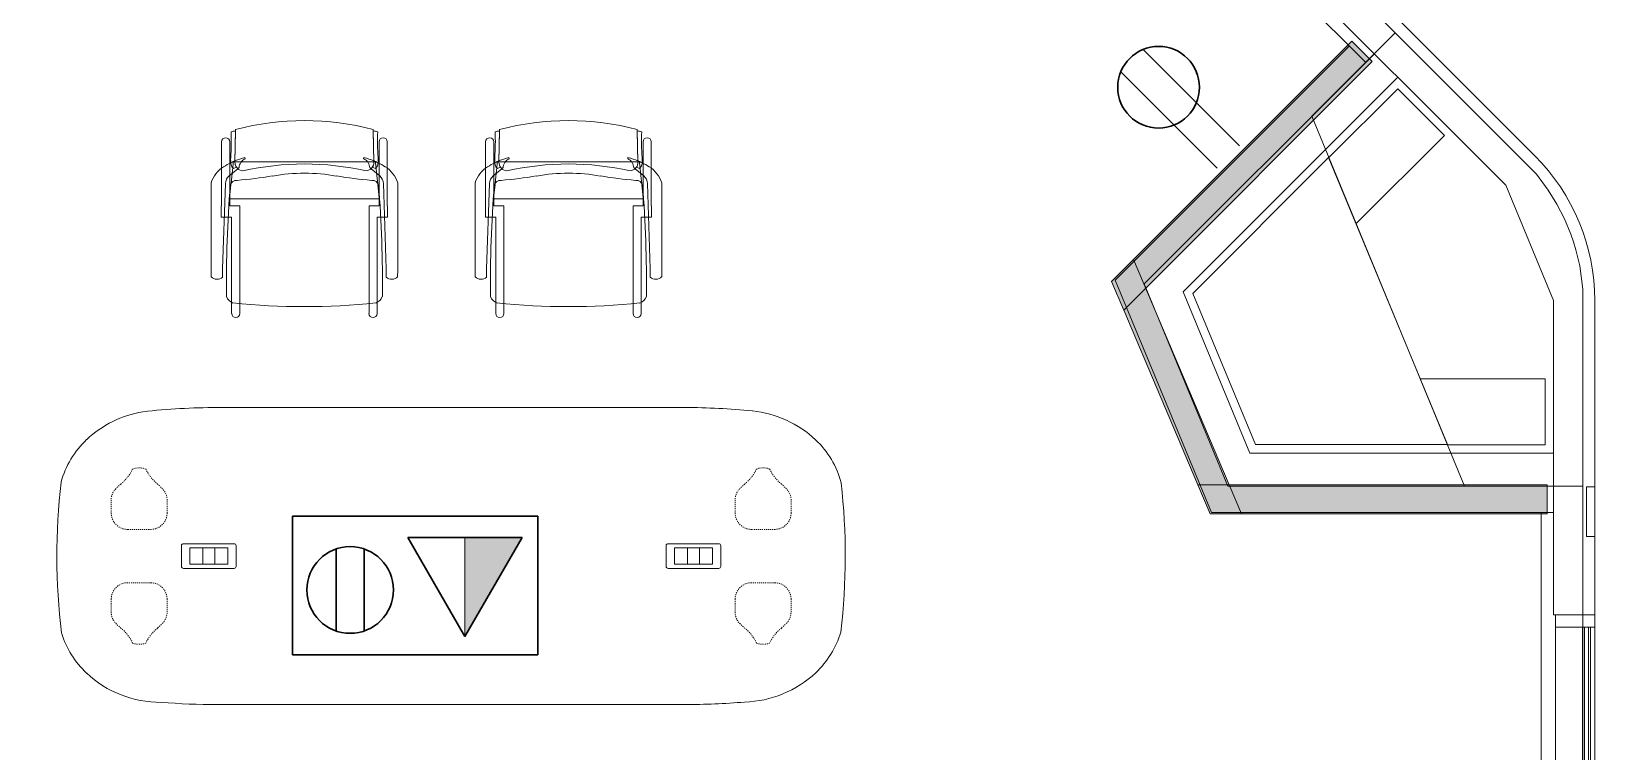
# Model space of a CAD drawing. Header units: inches. Extents: x 4757 to 6765, y 9919 to 10946.
# Drawn here: x 6575.9 to 6765.4, y 10626.7 to 10714 of the extents above; entities that cross this region are included whole.
import ezdxf

# ---------------------------------------------------------------- set-up
doc = ezdxf.new("R2010")
doc.units = ezdxf.units.IN
doc.header["$MEASUREMENT"] = 0
doc.linetypes.add('Dash', pattern=[0.25, 0.125, -0.125])
for name, color, linetype, lineweight in [('A-ANNO-NOTE', 7, 'Continuous', 9), ('A-WALL', 113, 'Continuous', 13), ('A-WALL-PATT', 111, 'Continuous', 13), ('Bb-cor', 7, 'Continuous', 9), ('Bb-mullion', 7, 'Continuous', 9), ('I-FURN', 30, 'Continuous', 9), ('I-FURN-HDLN', 30, 'Dash', 9), ('I-WALL', 2, 'Continuous', 9), ('Propidex Polylines', 7, 'Continuous', 9), ('Rosslyn Plaza North_1777 North Kent St _W632_-09_dwg', 8, 'Continuous', 9)]:
    doc.layers.add(name, color=color, linetype=linetype, lineweight=lineweight)

# ---------------------------------------------------------------- blocks, each defined once
blk = doc.blocks.new('Table-Rectangular_Work-Studio_TK-Bevy_STETM-R2015 - _See Type Catalog_-7800444-Level XX  POWER _ SIGNAL')
at = {"layer": 'I-FURN'}
for p, q in [((28.34, 18), (-28.34, 18)), ((-28.34, -18), (28.34, -18))]:
    blk.add_line(p, q, dxfattribs=at)
for centre, radius, start, end in [((-35.21, 4.59), 13.08, 99.4933, 133.2368), ((-28.34, -62.48), 80.48, 90, 96.4388), ((28.34, -62.48), 80.48, 84.1781, 90), ((35.21, 4.59), 13.06, 46.6717, 84.3047), ((-36.58, 6.05), 11.08, 133.2416, 164.7714), ((36.58, 6.05), 11.06, 14.8754, 46.6504), ((30.6, 0), 78.38, 173.4375, 186.8281), ((-30.6, 0), 78.37, 353.2442, 6.5108), ((-36.58, -6.05), 11.14, 197.0767, 227.0465), ((36.58, -6.05), 11.11, 313.2102, 343.4147), ((-35.21, -4.59), 13.14, 227.0074, 270.2314), ((35.21, -4.59), 13.11, 271.5768, 313.2102), ((-28.34, 68.48), 86.48, 265.4804, 270), ((28.34, 68.48), 86.48, 270, 274.7947)]:
    blk.add_arc(centre, radius, start, end, dxfattribs=at)
at = {"layer": 'I-FURN-HDLN'}
for p, q in [((-40.04, 8.72), (-40.65, 8.15)), ((-34.96, 8.15), (-35.57, 8.72)), ((35.57, 8.72), (34.96, 8.15)), ((40.65, 8.15), (40.04, 8.72)), ((-41.2, 6.79), (-41.2, 5.23)), ((-34.42, 5.23), (-34.42, 6.79)), ((34.42, 6.79), (34.42, 5.23)), ((41.2, 5.23), (41.2, 6.79)), ((-39.2, 3.23), (-36.42, 3.23)), ((36.42, 3.23), (39.2, 3.23)), ((-36.42, -3.23), (-39.2, -3.23)), ((39.2, -3.23), (36.42, -3.23)), ((-41.2, -5.23), (-41.2, -6.79)), ((-34.42, -6.79), (-34.42, -5.23)), ((34.42, -5.23), (34.42, -6.79)), ((41.2, -6.79), (41.2, -5.23)), ((-40.65, -8.15), (-40.04, -8.72)), ((-35.57, -8.72), (-34.96, -8.15)), ((34.96, -8.15), (35.57, -8.72)), ((40.04, -8.72), (40.65, -8.15))]:
    blk.add_line(p, q, dxfattribs=at)
for centre, radius, start, end in [((-43.25, 12.74), 5.14, 308.669, 334.8622), ((-37.81, 8.38), 2.31, 69.9529, 110.0471), ((-32.36, 12.74), 5.14, 205.1378, 231.331), ((32.36, 12.74), 5.14, 308.669, 334.8622), ((37.81, 8.38), 2.31, 69.9529, 110.0471), ((43.25, 12.74), 5.14, 205.1378, 231.331), ((-39.25, 6.79), 1.95, 136.0548, 180), ((-36.37, 6.79), 1.95, 360, 43.9452), ((36.37, 6.79), 1.95, 136.0548, 180), ((39.25, 6.79), 1.95, 360, 43.9452), ((-39.2, 5.23), 2, 179.9656, 270), ((-36.42, 5.23), 2, 270, 0.0635), ((36.42, 5.23), 2, 179.9656, 270), ((39.2, 5.23), 2, 270, 0.0635), ((-39.2, -5.23), 2, 90, 180.0635), ((-36.42, -5.23), 2, 359.9656, 90), ((36.42, -5.23), 2, 90, 180.0635), ((39.2, -5.23), 2, 359.9656, 90), ((-39.25, -6.79), 1.95, 180, 223.9452), ((-36.37, -6.79), 1.95, 316.0548, 0), ((36.37, -6.79), 1.95, 180, 223.9452), ((39.25, -6.79), 1.95, 316.0548, 0), ((-43.25, -12.74), 5.14, 25.1378, 51.331), ((-32.36, -12.74), 5.14, 128.669, 154.8622), ((32.36, -12.74), 5.14, 25.1378, 51.331), ((43.25, -12.74), 5.14, 128.669, 154.8622), ((-37.81, -8.38), 2.31, 249.9529, 290.0471), ((37.81, -8.38), 2.31, 249.9529, 290.0471)]:
    blk.add_arc(centre, radius, start, end, dxfattribs=at)
blk = doc.blocks.new('Accessory-Dual_Power_Box-Studio_TK-STYZ-R2015 - Dual Rectangular Power Core-7808392-Level XX  POWER _ SIGNAL')
at = {"layer": 'I-FURN'}
for p, q in [((-32.68, 1.25), (-32.68, -1.25)), ((-26.31, 1.5), (-32.43, 1.5)), ((-27.06, 1), (-31.68, 1)), ((-31.68, 1), (-31.68, -1)), ((-30.1, 1), (-30.1, -1)), ((-28.64, -1), (-28.64, 1)), ((-27.06, -1), (-27.06, 1)), ((-26.06, -1.25), (-26.06, 1.25)), ((26.06, 1.25), (26.06, -1.25)), ((32.43, 1.5), (26.31, 1.5)), ((31.68, 1), (27.06, 1)), ((27.06, 1), (27.06, -1)), ((28.64, 1), (28.64, -1)), ((30.1, -1), (30.1, 1)), ((31.68, -1), (31.68, 1)), ((32.68, -1.25), (32.68, 1.25)), ((-32.43, -1.5), (-26.31, -1.5)), ((-31.68, -1), (-27.06, -1)), ((26.31, -1.5), (32.43, -1.5)), ((27.06, -1), (31.68, -1))]:
    blk.add_line(p, q, dxfattribs=at)
for centre, start, end in [((-32.43, 1.25), 90, 180), ((-26.31, 1.25), 0, 90), ((26.31, 1.25), 90, 180), ((32.43, 1.25), 0, 90), ((-32.43, -1.25), 180, 270), ((-26.31, -1.25), 270, 360), ((26.31, -1.25), 180, 270), ((32.43, -1.25), 270, 360)]:
    blk.add_arc(centre, 0.25, start, end, dxfattribs=at)
blk = doc.blocks.new('F-Haworth_Chair_X99-Seminar - X99 Seminar Chair with Glides-V6-Level XX  POWER _ SIGNAL')
at = {"layer": 'I-FURN'}
for p, q in [((-8.82, 9.44), (-8.82, 10.78)), ((-7.83, 10.78), (-7.83, 9.57)), ((-7.83, 9.57), (-7.83, -2.27)), ((7.83, 9.57), (7.83, 10.78)), ((7.83, -2.27), (7.83, 9.57)), ((8.82, 10.78), (8.82, 9.44)), ((-8.82, -0.89), (-8.82, 9.44)), ((8.82, 9.44), (8.82, -0.89)), ((-11.32, 5.48), (-11.3, 6.32)), ((-9.92, 6.36), (-9.92, 5.36)), ((9.92, 5.36), (9.92, 6.36)), ((11.3, 6.32), (11.32, 5.48)), ((-11.32, -5.06), (-11.32, 5.48)), ((-9.92, 5.36), (-9.57, -4.97)), ((9.57, -4.97), (9.92, 5.36)), ((11.32, 5.48), (11.32, -5.06)), ((-10.07, -0.89), (-9.71, -0.89)), ((-10.07, -2.27), (-10.07, -0.89)), ((-9.71, -0.89), (-9.2, -0.89)), ((-9.2, -0.89), (-8.82, -0.89)), ((8.82, -0.89), (9.2, -0.89)), ((9.2, -0.89), (9.71, -0.89)), ((9.71, -0.89), (10.07, -0.89)), ((10.07, -0.89), (10.07, -2.27)), ((-10.04, -2.27), (-10.07, -2.27)), ((-10.04, -4.99), (-10.04, -2.27)), ((-9.07, -3.12), (9.07, -3.12)), ((-9.07, -3.2), (-9.07, -3.12)), ((-8.9, -4.8), (-9.07, -3.2)), ((-9.04, -2.27), (-9.04, -3.12)), ((-7.83, -2.27), (-9.04, -2.27)), ((-9.04, -3.12), (-9.04, -3.43)), ((-9.04, -3.43), (-9.04, -3.62)), ((-9.04, -3.62), (-9.04, -5.99)), ((9.04, -2.27), (7.83, -2.27)), ((9.07, -3.2), (8.9, -4.8)), ((9.04, -3.12), (9.04, -2.27)), ((9.04, -3.43), (9.04, -3.12)), ((9.04, -3.62), (9.04, -3.43)), ((9.04, -5.99), (9.04, -3.62)), ((9.07, -3.12), (9.07, -3.2)), ((10.04, -2.27), (10.04, -4.99)), ((10.07, -2.27), (10.04, -2.27)), ((-10.04, -6.81), (-10.04, -5)), ((-8.88, -4.99), (-8.89, -4.91)), ((-8.75, -6.22), (-8.88, -4.99)), ((8.88, -4.99), (8.75, -6.22)), ((8.89, -4.91), (8.88, -4.99)), ((10.04, -5), (10.04, -6.81)), ((-10.04, -10.02), (-10.04, -6.81)), ((-9.13, -5.92), (-8.07, -6.77)), ((-9.04, -5.99), (-9.04, -7.4)), ((-9.04, -7.4), (-9.04, -10.02)), ((-8.68, -6.87), (-8.75, -6.22)), ((-8.62, -7.42), (-8.68, -6.87)), ((-8.6, -7.6), (-8.62, -7.43)), ((-8.61, -6.81), (-8.23, -6.95)), ((-8.42, -7.57), (-8.34, -11.37)), ((-8.34, -11.52), (-8.42, -7.57)), ((-8.03, -6.81), (-7.95, -6.87)), ((7.95, -6.87), (8.03, -6.81)), ((8.07, -6.77), (9.13, -5.92)), ((8.23, -6.95), (8.61, -6.81)), ((8.34, -11.37), (8.42, -7.57)), ((8.42, -7.57), (8.34, -11.52)), ((8.62, -7.43), (8.6, -7.6)), ((8.68, -6.87), (8.62, -7.42)), ((8.75, -6.22), (8.68, -6.87)), ((9.04, -7.4), (9.04, -5.99)), ((9.04, -10.02), (9.04, -7.4)), ((10.04, -6.81), (10.04, -10.02)), ((-8.49, -7.6), (-8.56, -7.6)), ((-7.65, -7.6), (-8.4, -7.6)), ((7.65, -7.6), (-7.65, -7.6)), ((-7.18, -7.99), (-7.21, -8.13)), ((7.21, -8.13), (7.18, -7.99)), ((8.4, -7.6), (7.65, -7.6)), ((8.56, -7.6), (8.49, -7.6))]:
    blk.add_line(p, q, dxfattribs=at)
for centre, radius, start, end in [((-8.21, 8.28), 1.31, 110.0433, 159.9567), ((-8.32, 10.78), 0.495, 0, 180), ((0, -75.01), 84.96, 84.1475, 95.8525), ((8.32, 10.78), 0.495, 0, 180), ((8.21, 8.28), 1.31, 20.0433, 69.9567), ((144.06, 7.32), 153.52, 179.4749, 184.5213), ((-144.06, 7.32), 153.52, 355.4787, 0.5251), ((-10.58, 5.68), 0.956, 45.8901, 138.1099), ((10.58, 5.68), 0.956, 41.8901, 134.1099), ((-7.87, -3.92), 3.63, 198.1789, 238.0478), ((-8.18, -4.9), 1.39, 182.8013, 227.1078), ((-8.24, -4.59), 0.763, 194.2338, 275.7662), ((-11.32, -48.08), 42.84, 79.9767, 85.7699), ((11.32, -48.08), 42.84, 94.2301, 100.0233), ((8.24, -4.59), 0.763, 264.2338, 345.7662), ((8.18, -4.9), 1.39, 312.8922, 357.1987), ((7.87, -3.92), 3.63, 301.9522, 341.8211), ((-4.71, 1.15), 9.61, 238.0478, 243.9964), ((-5.2, -7.86), 3.74, 170.0936, 184.0143), ((-4.71, 1.15), 9.61, 243.9964, 246.4906), ((-8.28, -7.33), 0.613, 122.5427, 170.0936), ((-7.37, -7.55), 1.05, 95.9554, 181.1786), ((-7.37, -7.55), 1.05, 145.2002, 181.1786), ((-6.55, -6.76), 1.38, 185.0878, 212.4248), ((-6.55, -6.76), 1.38, 214.0187, 242.9497), ((0, 26.49), 33.83, 257.2285, 282.7715), ((0, 15.97), 22.19, 259.9767, 280.0233), ((6.55, -6.76), 1.38, 297.0503, 325.9813), ((7.37, -7.55), 1.05, 358.8214, 84.0446), ((6.55, -6.76), 1.38, 327.5752, 354.9122), ((7.37, -7.55), 1.05, 358.8214, 34.7998), ((4.71, 1.15), 9.61, 293.5094, 296.0036), ((8.28, -7.33), 0.613, 9.9064, 57.4573), ((5.2, -7.86), 3.74, 355.9857, 9.9064), ((4.71, 1.15), 9.61, 296.0036, 301.9522), ((-36.06, -10.03), 27.2, 357.4882, 4.0143), ((-4.71, 1.15), 9.61, 246.6393, 247.073), ((-4.71, 1.15), 9.61, 247.2631, 254.9334), ((4.71, 1.15), 9.61, 285.0666, 292.7369), ((4.71, 1.15), 9.61, 292.927, 293.3607), ((36.06, -10.03), 27.2, 175.9857, 182.5118), ((-9.54, -10.02), 0.498, 180, 0), ((0, 20.73), 33.17, 254.4478, 255.4234), ((0, 20.73), 33.17, 284.5766, 285.5522), ((9.54, -10.02), 0.498, 180, 0), ((0, 20.29), 32.89, 255.304, 284.6925)]:
    blk.add_arc(centre, radius, start, end, dxfattribs=at)
blk = doc.blocks.new('F-Haworth_Chair_X99-Seminar - X99 Seminar Chair with Glides-V7-Level XX  POWER _ SIGNAL')
at = {"layer": 'I-FURN'}
for p, q in [((-8.82, 9.44), (-8.82, 10.78)), ((-7.83, 10.78), (-7.83, 9.57)), ((-7.83, 9.57), (-7.83, -2.27)), ((7.83, 9.57), (7.83, 10.78)), ((7.83, -2.27), (7.83, 9.57)), ((8.82, 10.78), (8.82, 9.44)), ((-8.82, -0.89), (-8.82, 9.44)), ((8.82, 9.44), (8.82, -0.89)), ((-11.32, 5.48), (-11.3, 6.32)), ((-9.92, 6.36), (-9.92, 5.36)), ((9.92, 5.36), (9.92, 6.36)), ((11.3, 6.32), (11.32, 5.48)), ((-11.32, -5.06), (-11.32, 5.48)), ((-9.92, 5.36), (-9.57, -4.97)), ((9.57, -4.97), (9.92, 5.36)), ((11.32, 5.48), (11.32, -5.06)), ((-10.07, -0.89), (-9.71, -0.89)), ((-10.07, -2.27), (-10.07, -0.89)), ((-9.71, -0.89), (-9.2, -0.89)), ((-9.2, -0.89), (-8.82, -0.89)), ((8.82, -0.89), (9.2, -0.89)), ((9.2, -0.89), (9.71, -0.89)), ((9.71, -0.89), (10.07, -0.89)), ((10.07, -0.89), (10.07, -2.27)), ((-10.04, -2.27), (-10.07, -2.27)), ((-10.04, -4.99), (-10.04, -2.27)), ((-9.07, -3.12), (9.07, -3.12)), ((-9.07, -3.2), (-9.07, -3.12)), ((-8.9, -4.8), (-9.07, -3.2)), ((-9.04, -2.27), (-9.04, -3.12)), ((-7.83, -2.27), (-9.04, -2.27)), ((-9.04, -3.12), (-9.04, -3.43)), ((-9.04, -3.43), (-9.04, -3.62)), ((-9.04, -3.62), (-9.04, -5.99)), ((9.04, -2.27), (7.83, -2.27)), ((9.07, -3.2), (8.9, -4.8)), ((9.04, -3.12), (9.04, -2.27)), ((9.04, -3.43), (9.04, -3.12)), ((9.04, -3.62), (9.04, -3.43)), ((9.04, -5.99), (9.04, -3.62)), ((9.07, -3.12), (9.07, -3.2)), ((10.04, -2.27), (10.04, -4.99)), ((10.07, -2.27), (10.04, -2.27)), ((-10.04, -6.81), (-10.04, -5)), ((-8.88, -4.99), (-8.89, -4.91)), ((-8.75, -6.22), (-8.88, -4.99)), ((8.88, -4.99), (8.75, -6.22)), ((8.89, -4.91), (8.88, -4.99)), ((10.04, -5), (10.04, -6.81)), ((-10.04, -10.02), (-10.04, -6.81)), ((-9.13, -5.92), (-8.07, -6.77)), ((-9.04, -5.99), (-9.04, -7.4)), ((-9.04, -7.4), (-9.04, -10.02)), ((-8.68, -6.87), (-8.75, -6.22)), ((-8.62, -7.42), (-8.68, -6.87)), ((-8.6, -7.6), (-8.62, -7.43)), ((-8.61, -6.81), (-8.23, -6.95)), ((-8.42, -7.57), (-8.34, -11.37)), ((-8.34, -11.52), (-8.42, -7.57)), ((-8.03, -6.81), (-7.95, -6.87)), ((7.95, -6.87), (8.03, -6.81)), ((8.07, -6.77), (9.13, -5.92)), ((8.23, -6.95), (8.61, -6.81)), ((8.34, -11.37), (8.42, -7.57)), ((8.42, -7.57), (8.34, -11.52)), ((8.62, -7.43), (8.6, -7.6)), ((8.68, -6.87), (8.62, -7.42)), ((8.75, -6.22), (8.68, -6.87)), ((9.04, -7.4), (9.04, -5.99)), ((9.04, -10.02), (9.04, -7.4)), ((10.04, -6.81), (10.04, -10.02)), ((-8.49, -7.6), (-8.56, -7.6)), ((-7.65, -7.6), (-8.4, -7.6)), ((3.56, -7.6), (-7.65, -7.6)), ((-7.18, -7.99), (-7.21, -8.13)), ((7.65, -7.6), (3.58, -7.6)), ((7.21, -8.13), (7.18, -7.99)), ((8.4, -7.6), (7.65, -7.6)), ((8.56, -7.6), (8.49, -7.6))]:
    blk.add_line(p, q, dxfattribs=at)
for centre, radius, start, end in [((-8.21, 8.28), 1.31, 110.0433, 159.9567), ((-8.32, 10.78), 0.495, 0, 180), ((0, -75.01), 84.96, 84.1475, 95.8525), ((8.32, 10.78), 0.495, 0, 180), ((8.21, 8.28), 1.31, 20.0433, 69.9567), ((144.06, 7.32), 153.52, 179.4749, 184.5213), ((-144.06, 7.32), 153.52, 355.4787, 0.5251), ((-10.58, 5.68), 0.956, 45.8901, 138.1099), ((10.58, 5.68), 0.956, 41.8901, 134.1099), ((-7.87, -3.92), 3.63, 198.1789, 238.0478), ((-8.18, -4.9), 1.39, 182.8013, 227.1078), ((-8.24, -4.59), 0.763, 194.2338, 275.7662), ((-11.32, -48.08), 42.84, 79.9767, 85.7699), ((11.32, -48.08), 42.84, 94.2301, 100.0233), ((8.24, -4.59), 0.763, 264.2338, 345.7662), ((8.18, -4.9), 1.39, 312.8922, 357.1987), ((7.87, -3.92), 3.63, 301.9522, 341.8211), ((-4.71, 1.15), 9.61, 238.0478, 243.9964), ((-5.2, -7.86), 3.74, 170.0936, 184.0143), ((-4.71, 1.15), 9.61, 243.9964, 246.4906), ((-8.28, -7.33), 0.613, 122.5427, 170.0936), ((-7.37, -7.55), 1.05, 95.9554, 181.1786), ((-7.37, -7.55), 1.05, 145.2002, 181.1786), ((-6.55, -6.76), 1.38, 185.0878, 212.4248), ((-6.55, -6.76), 1.38, 214.0187, 242.9497), ((0, 26.49), 33.83, 257.2285, 282.7715), ((0, 15.97), 22.19, 259.9767, 280.0233), ((6.55, -6.76), 1.38, 297.0503, 325.9813), ((7.37, -7.55), 1.05, 358.8214, 84.0446), ((6.55, -6.76), 1.38, 327.5752, 340.4467), ((6.55, -6.76), 1.38, 340.4467, 354.9122), ((7.37, -7.55), 1.05, 358.8214, 34.7998), ((4.71, 1.15), 9.61, 293.5094, 296.0036), ((8.28, -7.33), 0.613, 9.9064, 57.4573), ((5.2, -7.86), 3.74, 355.9857, 9.9064), ((4.71, 1.15), 9.61, 296.0036, 301.9522), ((-36.06, -10.03), 27.2, 357.4882, 4.0143), ((-4.71, 1.15), 9.61, 246.6393, 247.073), ((-4.71, 1.15), 9.61, 247.2631, 254.9334), ((4.71, 1.15), 9.61, 285.0666, 292.7369), ((4.71, 1.15), 9.61, 292.927, 293.3607), ((36.06, -10.03), 27.2, 175.9857, 182.5118), ((-9.54, -10.02), 0.498, 180, 0), ((0, 20.73), 33.17, 254.4478, 255.4234), ((0, 20.73), 33.17, 284.5766, 285.5522), ((9.54, -10.02), 0.498, 180, 0), ((0, 20.29), 32.89, 255.304, 284.6925)]:
    blk.add_arc(centre, radius, start, end, dxfattribs=at)
blk = doc.blocks.new('Rosslyn Plaza North_1777 North Kent St _W632_-09_dwg-6954577-Level XX  POWER _ SIGNAL')
at = {"layer": 'Bb-cor'}
for p, q in [((6758.16, 10698.92), (6518.07, 10939.03)), ((6529.38, 10918.52), (6737.66, 10710.23)), ((6765.42, 9961.15), (6765.42, 10681.4)), ((6760.42, 10658.92), (6760.42, 10643.31)), ((6758.92, 10459.03), (6758.92, 10655.67)), ((6763.92, 10000.77), (6763.92, 10641.79)), ((6764.17, 10000.77), (6764.17, 10641.79)), ((6764.67, 10000.77), (6764.67, 10641.79)), ((6764.92, 10000.77), (6764.92, 10641.79))]:
    blk.add_line(p, q, dxfattribs=at)
at = {"layer": 'Bb-cor', "flags": 128}
for points in [[(6731.21, 10725.87), (6727.68, 10722.33), (6754.63, 10695.38), (6760.42, 10681.4), (6760.42, 10658.9), (6760.42, 10643.29), (6765.42, 10643.29)], [(6760.42, 10655.67), (6718.99, 10655.67), (6707.28, 10683.83), (6735.67, 10712.22)], [(6738.72, 10711.29), (6710.82, 10683.39), (6720.96, 10658.9), (6760.42, 10658.9), (6760.42, 10662.9), (6723.63, 10662.9), (6715.53, 10682.45), (6741.55, 10708.46)], [(6765.42, 10652.79), (6764.42, 10652.79), (6764.42, 10658.79), (6765.42, 10658.79)], [(6760.67, 10643.29), (6760.67, 10456.28), (6758.92, 10456.28)]]:
    blk.add_lwpolyline(points, dxfattribs=at)
for points in [[(6733.2, 10698.71), (6736.51, 10690.7), (6747.2, 10701.39), (6741.55, 10707.05)], [(6716.71, 10682.24), (6724.3, 10663.92), (6747.57, 10663.92), (6733.17, 10698.7)], [(6744.28, 10671.9), (6747.59, 10663.9), (6759.42, 10663.9), (6759.42, 10671.9)]]:
    blk.add_lwpolyline(points, close=True, dxfattribs=at)
at = {"layer": 'Bb-cor'}
blk.add_arc((6740.65, 10681.4), 24.77, 359.9996, 44.9996, dxfattribs=at)
at = {"layer": 'Bb-mullion', "flags": 128}
blk.add_lwpolyline([(6760.67, 10643.29), (6765.42, 10643.29), (6765.42, 10641.79), (6760.67, 10641.79)], close=True, dxfattribs=at)
at = {"layer": 'Propidex Polylines', "flags": 128}
blk.add_lwpolyline([(6731.03, 9918.54), (6741.23, 9928.74), (6731.13, 9938.84), (6749.74, 9983.65), (6763.98, 9983.65), (6763.98, 10658.89), (6749.65, 10658.89), (6731.13, 10703.71), (6741.25, 10713.83), (6532.97, 10922.11), (6522.83, 10911.97), (6478.05, 10930.56), (6478.05, 10944.79), (5082.78, 10944.79), (5082.78, 10930.51), (5037.97, 10912), (5027.88, 10922.09), (4757.33, 10651.54)], dxfattribs=at)
blk.add_lwpolyline([(6763.98, 10658.89), (6763.98, 10682.76), (6763.61, 10685.59), (6763.15, 10687.53), (6762.86, 10688.49), (6762.54, 10689.43), (6761.77, 10691.28), (6760.84, 10693.05), (6759.77, 10694.74), (6758.38, 10696.7), (6741.25, 10713.83), (6731.13, 10703.71), (6749.65, 10658.89)], close=True, dxfattribs=at)

msp = doc.modelspace()

# ---------------------------------------------------------------- hatches: boundary and pattern name
at = {"layer": 'A-ANNO-NOTE'}
msp.add_hatch(color=256, dxfattribs=at).paths.add_polyline_path([(6628.49, 10640.64), (6635.42, 10652.64), (6628.49, 10652.64)], flags=0)
at = {"layer": 'A-WALL-PATT', "lineweight": 9}
for points in [[(6711.01, 10682.88), (6738.46, 10710.33), (6735.98, 10712.81), (6709.53, 10686.36)], [(6721.13, 10659.03), (6709.53, 10686.36), (6706.86, 10683.69), (6717.33, 10659.03)], [(6722.62, 10655.53), (6759.67, 10655.53), (6759.67, 10659.03), (6717.33, 10659.03), (6718.81, 10655.53)]]:
    msp.add_hatch(color=7, dxfattribs=at).paths.add_polyline_path(points, flags=0)

# ---------------------------------------------------------------- linework, layer by layer
at = {"layer": 'A-ANNO-NOTE', "lineweight": 30}
for p, q in [((6722.37, 10700.12), (6710.69, 10711.81)), ((6719.66, 10697.41), (6707.98, 10709.1)), ((6719.66, 10697.41), (6707.98, 10709.1)), ((6607.61, 10655.25), (6637.33, 10655.25)), ((6607.61, 10638.44), (6607.61, 10655.25)), ((6637.33, 10655.25), (6637.33, 10638.44)), ((6612.9, 10641.33), (6612.9, 10651.27)), ((6616.27, 10641.33), (6616.27, 10651.27)), ((6621.56, 10652.64), (6635.42, 10652.64)), ((6628.49, 10640.64), (6621.56, 10652.64)), ((6635.42, 10652.64), (6628.49, 10640.64)), ((6637.33, 10638.44), (6607.61, 10638.44))]:
    msp.add_line(p, q, dxfattribs=at)
at = {"layer": 'A-ANNO-NOTE'}
for p, q in [((6628.49, 10652.64), (6628.49, 10640.64)), ((6628.49, 10640.64), (6635.42, 10652.64)), ((6635.42, 10652.64), (6628.49, 10652.64))]:
    msp.add_line(p, q, dxfattribs=at)
at = {"layer": 'A-ANNO-NOTE', "lineweight": 30}
for centre, radius in [((6712.56, 10707.23), 4.95), ((6614.58, 10646.3), 5.25)]:
    msp.add_circle(centre, radius, dxfattribs=at)
at = {"layer": 'A-WALL', "color": 55}
for p, q in [((6735.98, 10712.81), (6709.53, 10686.36)), ((6711.01, 10682.88), (6738.46, 10710.33)), ((6721.13, 10659.03), (6709.53, 10686.36)), ((6708.34, 10680.21), (6717.33, 10659.03))]:
    msp.add_line(p, q, dxfattribs=at)
at = {"layer": 'A-WALL'}
for p, q in [((6759.67, 10659.03), (6717.33, 10659.03)), ((6722.62, 10655.53), (6759.67, 10655.53))]:
    msp.add_line(p, q, dxfattribs=at)
at = {"layer": 'I-WALL', "color": 8, "lineweight": 20}
for p, q in [((6738.46, 10710.33), (6735.98, 10712.81)), ((6709.53, 10686.36), (6706.86, 10683.69)), ((6706.86, 10683.69), (6708.34, 10680.21)), ((6717.33, 10659.03), (6718.81, 10655.53)), ((6759.67, 10655.53), (6759.67, 10659.03)), ((6718.81, 10655.53), (6722.62, 10655.53))]:
    msp.add_line(p, q, dxfattribs=at)
at = {"layer": 'I-WALL', "lineweight": 13}
for p, q in [((6711.01, 10682.88), (6708.34, 10680.21)), ((6721.13, 10659.03), (6722.62, 10655.53))]:
    msp.add_line(p, q, dxfattribs=at)

# ---------------------------------------------------------------- block references
at = {"layer": 'I-FURN', "rotation": 180}
for name, p in [('F-Haworth_Chair_X99-Seminar - X99 Seminar Chair with Glides-V7-Level XX  POWER _ SIGNAL', (6609.04, 10690.59)), ('F-Haworth_Chair_X99-Seminar - X99 Seminar Chair with Glides-V6-Level XX  POWER _ SIGNAL', (6641.04, 10690.59))]:
    msp.add_blockref(name, p, dxfattribs=at)
at = {"layer": 'I-FURN'}
for name in ['Table-Rectangular_Work-Studio_TK-Bevy_STETM-R2015 - _See Type Catalog_-7800444-Level XX  POWER _ SIGNAL', 'Accessory-Dual_Power_Box-Studio_TK-STYZ-R2015 - Dual Rectangular Power Core-7808392-Level XX  POWER _ SIGNAL']:
    msp.add_blockref(name, (6626.82, 10650.41), dxfattribs=at)
at = {"layer": 'Rosslyn Plaza North_1777 North Kent St _W632_-09_dwg', "color": 7}
msp.add_blockref('Rosslyn Plaza North_1777 North Kent St _W632_-09_dwg-6954577-Level XX  POWER _ SIGNAL', (0, 0), dxfattribs=at)

doc.saveas('drawing.dxf')
